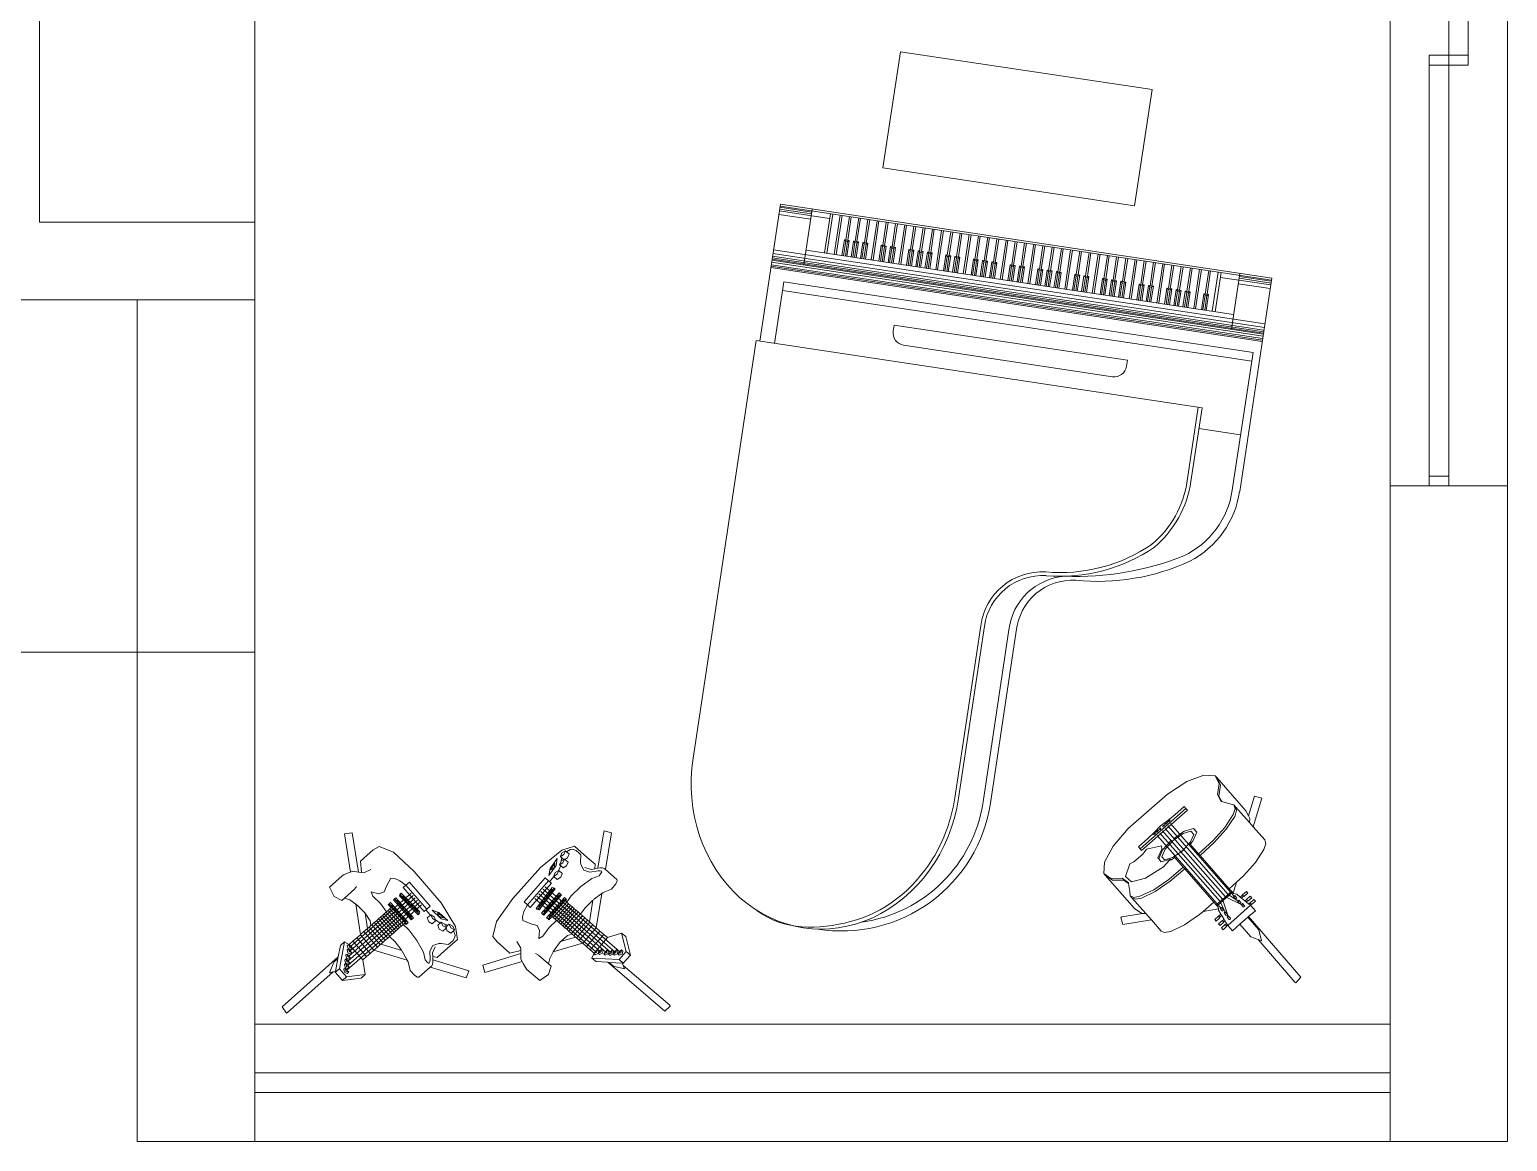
# Model space of a CAD drawing. Header units: millimetres. Extents: x 23333 to 28359, y 14545 to 18213.
# Drawn here: x 26326 to 26703.5, y 14545.3 to 14829.4 of the extents above; entities that cross this region are included whole.
import ezdxf

# ---------------------------------------------------------------- set-up
doc = ezdxf.new("R2010")
doc.units = ezdxf.units.MM
doc.layers.get('0').update_dxf_attribs({"lineweight": 18})
for name, color, linetype, lineweight in [('A-FURN', 9, 'Continuous', 13), ('PROIEZIONI_finissime_fine lines', 251, 'Continuous', 5), ('vetro', 140, 'Continuous', 15), ('Wall', 7, 'Continuous', 20)]:
    doc.layers.add(name, color=color, linetype=linetype, lineweight=lineweight)

# ---------------------------------------------------------------- blocks, each defined once
blk = doc.blocks.new('Guitar Stand Accoustic')
at = {"lineweight": 0}
for p, q in [((-0.36, 14.26), (-0.15, 22.09)), ((-0.15, 22.09), (0.58, 22.15)), ((0.61, 22.04), (0.46, 16.54)), ((0.58, 22.15), (0.61, 22.04)), ((-0.24, 15.89), (0.3, 16.87)), ((0.3, 16.87), (0.46, 16.54)), ((0.46, 16.54), (0.8, 15.87)), ((-0.27, 14.26), (-0.24, 15.89)), ((0.8, 15.87), (0.77, 14.24)), ((-1.87, 13.59), (-1.88, 13.36)), ((-1.88, 13.36), (-1.38, 13.35)), ((-1.38, 13.58), (-1.87, 13.59)), ((-1.83, 13.1), (-1.84, 12.88)), ((-1.33, 13.09), (-1.83, 13.1)), ((-1.38, 13.53), (-1.38, 13.58)), ((-1.38, 13.53), (-1.25, 13.52)), ((-1.38, 13.37), (-1.38, 13.53)), ((-1.38, 13.35), (-1.38, 13.37)), ((-1.38, 13.37), (-1.22, 13.37)), ((-1.34, 13.04), (-1.33, 13.09)), ((-1.34, 13.04), (-1.17, 13.03)), ((-1.34, 12.89), (-1.34, 13.04)), ((-1.26, 13.57), (-1.24, 14.28)), ((-1.25, 13.52), (-1.26, 13.57)), ((-1.26, 13.57), (1.73, 13.52)), ((-1.22, 13.37), (-1.25, 13.52)), ((-1.24, 14.28), (-0.36, 14.26)), ((-1.17, 13.03), (-1.22, 13.37)), ((-1.14, 12.88), (-1.17, 13.03)), ((-0.69, 13.27), (-0.77, 13.21)), ((-0.77, 12.9), (-0.77, 13.21)), ((-0.61, 13.21), (-0.69, 13.27)), ((-0.61, 12.9), (-0.61, 13.21)), ((-0.36, 14.26), (-0.27, 14.26)), ((-0.27, 14.26), (0.77, 14.24)), ((1.75, 14.22), (0.77, 14.24)), ((1.07, 13.18), (1.16, 13.24)), ((1.07, 12.87), (1.07, 13.18)), ((1.16, 13.24), (1.24, 13.18)), ((1.23, 12.87), (1.24, 13.18)), ((1.63, 12.99), (1.69, 13.32)), ((1.69, 13.32), (1.72, 13.47)), ((1.85, 13.32), (1.69, 13.32)), ((1.72, 13.47), (1.73, 13.52)), ((1.85, 13.47), (1.72, 13.47)), ((1.73, 13.52), (1.75, 14.22)), ((1.79, 12.98), (1.8, 13.04)), ((1.8, 13.04), (2.29, 13.03)), ((1.85, 13.53), (2.35, 13.52)), ((1.85, 13.47), (1.85, 13.53)), ((1.85, 13.32), (1.85, 13.47)), ((1.85, 13.29), (1.85, 13.32)), ((2.35, 13.29), (1.85, 13.29)), ((2.29, 13.03), (2.29, 12.81)), ((2.35, 13.52), (2.35, 13.29)), ((-1.84, 12.51), (-1.85, 12.3)), ((-1.85, 12.3), (-1.35, 12.29)), ((-1.84, 12.88), (-1.34, 12.87)), ((-1.34, 12.5), (-1.84, 12.51)), ((-1.35, 12.45), (-1.34, 12.5)), ((-1.35, 12.45), (-1.07, 12.45)), ((-1.35, 12.3), (-1.35, 12.45)), ((-1.35, 12.29), (-1.35, 12.3)), ((-1.35, 12.3), (-1.05, 12.3)), ((-1.34, 12.87), (-1.34, 12.89)), ((-1.34, 12.89), (-1.14, 12.88)), ((-1.07, 12.45), (-1.14, 12.88)), ((-1.05, 12.3), (-1.07, 12.45)), ((-0.97, 11.86), (-1.05, 12.3)), ((-0.79, 11.6), (-0.97, 11.86)), ((-0.79, 11.56), (-0.79, 11.6)), ((-0.69, 12.96), (-0.77, 12.9)), ((-0.77, 12.9), (-0.61, 12.9)), ((-0.66, 12.19), (-0.74, 12.14)), ((-0.74, 11.83), (-0.74, 12.14)), ((-0.66, 11.88), (-0.74, 11.83)), ((-0.74, 11.83), (-0.58, 11.83)), ((-0.65, 12.78), (-0.73, 12.73)), ((-0.73, 12.41), (-0.73, 12.73)), ((-0.65, 12.47), (-0.73, 12.41)), ((-0.73, 12.41), (-0.57, 12.41)), ((-0.61, 12.9), (-0.69, 12.96)), ((-0.67, 11.31), (-0.66, 11.83)), ((-0.58, 12.14), (-0.66, 12.19)), ((-0.58, 11.83), (-0.66, 11.88)), ((-0.57, 12.72), (-0.65, 12.78)), ((-0.57, 12.41), (-0.65, 12.47)), ((0.02, 11.3), (-0.62, 12.9)), ((-0.32, 11.31), (-0.61, 12.41)), ((-0.58, 11.83), (-0.58, 12.14)), ((-0.57, 12.41), (-0.57, 12.72)), ((0.37, 11.29), (1.08, 12.87)), ((0.72, 11.29), (1.04, 12.38)), ((1, 12.11), (1.09, 12.16)), ((1, 11.8), (1, 12.11)), ((1, 11.8), (1.08, 11.85)), ((1.16, 11.8), (1, 11.8)), ((1.01, 12.69), (1.1, 12.75)), ((1.01, 12.38), (1.01, 12.69)), ((1.01, 12.38), (1.09, 12.44)), ((1.17, 12.38), (1.01, 12.38)), ((1.07, 12.87), (1.15, 12.92)), ((1.23, 12.87), (1.07, 12.87)), ((1.07, 11.28), (1.08, 11.8)), ((1.08, 11.85), (1.16, 11.8)), ((1.09, 12.44), (1.17, 12.38)), ((1.09, 12.16), (1.17, 12.11)), ((1.1, 12.75), (1.18, 12.69)), ((1.15, 12.92), (1.23, 12.87)), ((1.16, 11.8), (1.17, 12.11)), ((1.17, 12.38), (1.18, 12.69)), ((1.2, 11.57), (1.32, 11.72)), ((1.32, 11.72), (1.39, 11.81)), ((1.32, 11.72), (2.59, 10.89)), ((1.39, 11.81), (1.48, 12.25)), ((1.48, 12.25), (1.51, 12.4)), ((1.78, 12.25), (1.48, 12.25)), ((1.51, 12.4), (1.6, 12.84)), ((1.78, 12.4), (1.51, 12.4)), ((1.6, 12.84), (1.63, 12.99)), ((1.79, 12.83), (1.6, 12.84)), ((1.79, 12.98), (1.63, 12.99)), ((1.78, 12.4), (1.79, 12.45)), ((1.78, 12.25), (1.78, 12.4)), ((1.78, 12.24), (1.78, 12.25)), ((2.28, 12.23), (1.78, 12.24)), ((1.79, 12.83), (1.79, 12.98)), ((1.79, 12.81), (1.79, 12.83)), ((2.29, 12.81), (1.79, 12.81)), ((1.79, 12.45), (2.28, 12.44)), ((2.28, 12.44), (2.28, 12.23)), ((-5.88, 10.41), (-6.41, 10.12)), ((-4.43, 10.79), (-5.88, 10.41)), ((-2.68, 10.98), (-4.43, 10.79)), ((-1.76, 10.98), (-2.68, 10.98)), ((-1.76, 10.98), (-0.79, 11.56)), ((-0.8, 10.97), (-1.76, 10.98)), ((-0.88, 6.63), (-0.8, 10.97)), ((-0.79, 11.43), (-0.8, 11.32)), ((-0.8, 10.97), (-0.8, 11.32)), ((-0.8, 11.32), (1.2, 11.28)), ((-0.67, 11.31), (-0.8, 11.32)), ((-0.79, 11.43), (-0.79, 11.56)), ((-0.79, 11.43), (1.2, 11.4)), ((-0.78, 5.06), (-0.67, 11.31)), ((-0.32, 11.31), (-0.67, 11.31)), ((-0.48, 2.37), (-0.32, 11.31)), ((0.02, 11.3), (-0.32, 11.31)), ((-0.13, 2.37), (0.02, 11.3)), ((0.2, 11.3), (0.02, 11.3)), ((0.2, 11.3), (0.37, 11.29)), ((0.26, 5.11), (0.37, 11.29)), ((0.37, 11.29), (0.72, 11.29)), ((0.61, 5.07), (0.72, 11.29)), ((0.72, 11.29), (1.07, 11.28)), ((0.96, 5.02), (1.07, 11.28)), ((1.07, 11.28), (1.2, 11.28)), ((1.11, 6.6), (1.19, 10.93)), ((1.19, 10.93), (1.2, 11.28)), ((1.19, 10.93), (2.59, 10.89)), ((1.2, 11.4), (1.2, 11.57)), ((1.2, 11.4), (1.2, 11.28)), ((2.59, 10.89), (3.06, 10.88)), ((3.06, 10.88), (4.81, 10.63)), ((4.81, 10.63), (6.25, 10.2)), ((6.25, 10.2), (6.77, 9.89)), ((-6.61, 8.06), (-6.58, 9.77)), ((-6.41, 10.12), (-6.58, 9.77)), ((6.77, 9.89), (6.92, 9.54)), ((6.89, 8.1), (6.92, 9.54)), ((-9.13, 6.55), (-6.61, 8.06)), ((-6.92, 7.24), (-7, 6.94)), ((-6.62, 7.49), (-6.92, 7.24)), ((-6.65, 5.44), (-6.62, 7.49)), ((-6.62, 7.49), (-6.61, 8.06)), ((6.84, 5.2), (6.88, 7.25)), ((6.88, 7.25), (6.89, 8.1)), ((6.88, 7.25), (7.09, 7.06)), ((6.89, 8.1), (9.26, 6.56)), ((-8.72, 5.91), (-9.13, 6.55)), ((-7, 6.94), (-8.72, 5.91)), ((-7.22, 2.08), (-7.14, 6.42)), ((-7, 6.94), (-7.14, 6.42)), ((-5.96, 6.08), (-6.49, 5.78)), ((-5.96, 5.84), (-6.49, 5.55)), ((-4.51, 6.45), (-5.96, 6.08)), ((-4.51, 6.22), (-5.96, 5.84)), ((-2.75, 6.64), (-4.51, 6.45)), ((-2.76, 6.41), (-4.51, 6.22)), ((-0.88, 6.4), (-2.76, 6.41)), ((-0.88, 6.63), (-2.75, 6.64)), ((-0.91, 5.16), (-0.88, 6.4)), ((-0.88, 6.4), (-0.88, 6.63)), ((1.09, 5.13), (1.11, 6.36)), ((1.11, 6.6), (2.98, 6.54)), ((1.11, 6.36), (1.11, 6.6)), ((1.11, 6.36), (2.98, 6.31)), ((2.98, 6.54), (4.73, 6.29)), ((2.98, 6.31), (4.73, 6.06)), ((4.73, 6.29), (6.17, 5.86)), ((4.73, 6.06), (6.17, 5.63)), ((6.17, 5.86), (6.69, 5.55)), ((8.83, 5.94), (7.09, 7.06)), ((7.09, 7.06), (7.17, 6.99)), ((7.17, 6.99), (7.37, 6.16)), ((7.29, 1.83), (7.37, 6.16)), ((8.93, 5.91), (8.83, 5.94)), ((9.26, 6.56), (8.93, 5.91)), ((-6.49, 5.55), (-6.66, 5.2)), ((-6.66, 5.2), (-6.65, 5.44)), ((-6.66, 5.2), (-6.43, 4.85)), ((-6.49, 5.78), (-6.65, 5.44)), ((-6.43, 4.85), (-6, 4.17)), ((-1.31, 5.12), (-2.19, 4.74)), ((-2.19, 4.74), (-2.19, 4.24)), ((-1.81, 4.69), (-1.82, 4.27)), ((-1.08, 5.01), (-1.81, 4.69)), ((-0.91, 5.16), (-1.31, 5.12)), ((0.09, 5.12), (-1.08, 5.01)), ((-0.91, 5.04), (-0.91, 5.16)), ((-0.03, 5.12), (-0.91, 5.04)), ((-0.83, 2.38), (-0.78, 5.06)), ((-0.03, 5.12), (0.21, 5.12)), ((0.09, 5.12), (1.26, 4.97)), ((0.21, 5.12), (1.08, 5.01)), ((0.22, 2.36), (0.26, 5.11)), ((0.56, 2.36), (0.61, 5.07)), ((0.91, 2.35), (0.96, 5.02)), ((1.08, 5.01), (1.09, 5.13)), ((1.09, 5.13), (1.49, 5.07)), ((1.26, 4.97), (1.98, 4.62)), ((1.49, 5.07), (1.69, 4.98)), ((1.49, 4.96), (1.69, 4.98)), ((1.49, 4.96), (2.35, 4.54)), ((1.69, 4.98), (2.5, 5.05)), ((1.98, 4.62), (1.97, 4.21)), ((2.35, 4.54), (2.34, 4.16)), ((2.5, 5.05), (4.57, 4.69)), ((4.57, 4.69), (5.83, 4.03)), ((6.6, 4.62), (6.15, 3.96)), ((6.17, 5.63), (6.69, 5.31)), ((6.84, 4.96), (6.6, 4.62)), ((6.69, 5.55), (6.84, 5.2)), ((6.69, 5.31), (6.84, 4.96)), ((6.84, 4.96), (6.84, 5.2)), ((-7, 2.9), (-7.22, 2.08)), ((-6.15, 3.59), (-7, 2.9)), ((-6.16, 3.36), (-7, 2.67)), ((-5.96, 4.11), (-6.16, 3.36)), ((-6, 4.17), (-6.15, 3.59)), ((-6, 4.17), (-5.96, 4.11)), ((-2.19, 4.24), (-1.33, 3.82)), ((-1.82, 4.27), (-1.1, 3.93)), ((-1.33, 3.82), (-0.05, 3.66)), ((-1.1, 3.93), (0.07, 3.78)), ((1.24, 3.88), (0.07, 3.78)), ((1.47, 3.77), (0.18, 3.66)), ((1.97, 4.21), (1.24, 3.88)), ((1.3, 3.4), (1.47, 3.66)), ((2.58, 2.66), (1.3, 3.4)), ((2.34, 4.16), (1.47, 3.77)), ((2.34, 4.04), (1.47, 3.66)), ((2.34, 4.16), (2.34, 4.04)), ((5.9, 3.26), (4.77, 2.61)), ((5.83, 4.03), (5.9, 3.26)), ((6.15, 3.96), (6.1, 3.89)), ((6.1, 3.89), (6.27, 3.14)), ((6.15, 3.96), (6.28, 3.37)), ((6.27, 3.14), (7.09, 2.42)), ((6.28, 3.37), (7.1, 2.65)), ((-7, 2.67), (-7.22, 1.85)), ((-7.22, 1.85), (-7.22, 2.08)), ((-7.22, 1.85), (-6.44, 1.05)), ((-2.94, 2.53), (-2.95, 2.3)), ((-2.95, 2.3), (-2.95, 2.05)), ((-2.95, 2.3), (3.03, 2.2)), ((-2.95, 2.05), (-1.71, 2.03)), ((-2.94, 2.53), (3.03, 2.43)), ((-0.84, 1.97), (-1.71, 2.03)), ((-0.91, 2.17), (-1.06, 2.08)), ((-1.06, 2.08), (-0.76, 2.08)), ((-0.76, 2.08), (-0.91, 2.17)), ((-0.84, 1.97), (0.03, 1.89)), ((-0.56, 2.17), (-0.71, 2.08)), ((-0.71, 2.08), (-0.41, 2.07)), ((-0.41, 2.07), (-0.56, 2.17)), ((-0.21, 2.16), (-0.36, 2.07)), ((-0.36, 2.07), (-0.06, 2.06)), ((-0.06, 2.06), (-0.21, 2.16)), ((0.9, 1.94), (0.03, 1.89)), ((0.14, 2.06), (0.29, 2.15)), ((0.43, 2.06), (0.14, 2.06)), ((0.29, 2.15), (0.43, 2.06)), ((0.49, 2.05), (0.64, 2.14)), ((0.78, 2.05), (0.49, 2.05)), ((0.64, 2.14), (0.78, 2.05)), ((0.83, 2.05), (0.98, 2.13)), ((1.13, 2.04), (0.83, 2.05)), ((0.9, 1.94), (1.78, 1.97)), ((0.98, 2.13), (1.13, 2.04)), ((3.02, 1.94), (1.78, 1.97)), ((3.16, 2.77), (2.58, 2.66)), ((3.03, 2.2), (3.02, 1.94)), ((3.03, 2.43), (3.03, 2.2)), ((4.35, 2.74), (3.16, 2.77)), ((4.77, 2.61), (4.35, 2.74)), ((7.29, 1.59), (6.48, 0.82)), ((7.09, 2.42), (7.29, 1.59)), ((7.1, 2.65), (7.29, 1.83)), ((7.29, 1.59), (7.29, 1.83)), ((-6.44, 1.05), (-4.79, 0.42)), ((-4.79, 0.42), (-2.55, 0.05)), ((-2.55, 0.05), (2.55, -0.05)), ((4.8, 0.25), (2.55, -0.05)), ((6.48, 0.82), (4.8, 0.25))]:
    blk.add_line(p, q, dxfattribs=at)
blk = doc.blocks.new('Guitar Stand Electric')
for p, q in [((-0.43, 11.09), (-0.24, 18.46)), ((-0.24, 18.46), (0.49, 18.52)), ((0.52, 18.42), (0.36, 12.43)), ((0.49, 18.52), (0.52, 18.42)), ((-1.16, 9.67), (0.52, 11.76)), ((-0.34, 11.21), (0.47, 12.22)), ((-0.34, 11.21), (-0.33, 11.76)), ((-0.33, 11.76), (0.21, 12.75)), ((0.21, 12.75), (0.36, 12.43)), ((0.36, 12.43), (0.47, 12.22)), ((0.47, 12.22), (0.52, 12.29)), ((1.58, 12.27), (0.52, 12.29)), ((0.52, 11.76), (0.52, 12.29)), ((0.52, 11.76), (1.57, 11.74)), ((1.11, 11.61), (0.85, 11.46)), ((1.37, 11.46), (1.11, 11.61)), ((1.57, 11.74), (1.58, 12.27)), ((2.6, 10.19), (1.57, 11.74)), ((2.61, 10.72), (1.58, 12.27)), ((-1.16, 9.67), (-1.15, 10.2)), ((-1.15, 10.2), (-0.43, 11.09)), ((-0.43, 11.09), (-0.34, 11.21)), ((0.18, 10.56), (-0.09, 10.43)), ((-0.09, 10.43), (-0.09, 10.26)), ((0.18, 10.38), (-0.09, 10.26)), ((-0.09, 10.26), (0.44, 10.25)), ((0.06, 3.97), (0.17, 10.25)), ((0.44, 10.42), (0.18, 10.56)), ((0.44, 10.25), (0.18, 10.38)), ((0.49, 10.94), (0.22, 10.81)), ((0.22, 10.81), (0.22, 10.63)), ((0.49, 10.77), (0.22, 10.63)), ((0.22, 10.63), (0.75, 10.62)), ((0.37, 3.97), (0.49, 10.63)), ((0.44, 10.42), (0.44, 10.25)), ((0.75, 10.8), (0.49, 10.94)), ((0.75, 10.62), (0.49, 10.77)), ((0.8, 11.25), (0.53, 11.11)), ((0.53, 11.11), (0.53, 10.93)), ((0.8, 11.07), (0.53, 10.93)), ((0.53, 10.93), (1.06, 10.92)), ((0.67, 3.96), (0.8, 10.92)), ((0.75, 10.8), (0.75, 10.62)), ((1.06, 11.1), (0.8, 11.25)), ((1.06, 10.92), (0.8, 11.07)), ((0.85, 11.46), (0.84, 11.29)), ((1.11, 11.43), (0.84, 11.29)), ((0.84, 11.29), (1.37, 11.28)), ((0.98, 3.95), (1.11, 11.28)), ((1.06, 11.1), (1.06, 10.92)), ((1.37, 11.28), (1.11, 11.43)), ((1.34, 9.46), (2.6, 10.19)), ((1.37, 11.46), (1.37, 11.28)), ((2.6, 10.19), (2.61, 10.72)), ((-0.66, 9.5), (-1.16, 9.67)), ((-0.44, 9.82), (-0.71, 9.7)), ((-0.71, 9.7), (-0.71, 9.52)), ((-0.45, 9.64), (-0.71, 9.52)), ((-0.71, 9.52), (-0.18, 9.51)), ((-0.68, 8.52), (-0.67, 9.01)), ((-0.67, 9.01), (-0.66, 9.5)), ((-0.67, 9.01), (1.33, 8.97)), ((-0.66, 9.5), (1.34, 9.46)), ((-0.59, 1.62), (-0.45, 9.52)), ((-0.18, 9.51), (-0.45, 9.64)), ((-0.18, 9.69), (-0.44, 9.82)), ((-0.13, 10.12), (-0.4, 10)), ((-0.4, 10), (-0.4, 9.82)), ((-0.14, 9.94), (-0.4, 9.82)), ((-0.4, 9.82), (0.13, 9.81)), ((-0.24, 3.98), (-0.14, 9.81)), ((-0.18, 9.69), (-0.18, 9.51)), ((0.13, 9.81), (-0.14, 9.94)), ((0.13, 9.99), (-0.13, 10.12)), ((0.13, 9.99), (0.13, 9.81)), ((1.33, 8.97), (1.32, 8.49)), ((1.34, 9.46), (1.33, 8.97)), ((-6.25, 5.7), (-6.22, 7.35)), ((-6.22, 7.35), (-5.21, 7.59)), ((-5.21, 7.59), (-4.43, 7.25)), ((-4.43, 6.91), (-4.43, 7.25)), ((-3.27, 6.45), (-0.69, 8.01)), ((-0.7, 7.58), (-0.69, 8.01)), ((-0.7, 7.58), (1.31, 7.55)), ((-0.7, 7.22), (-0.7, 7.58)), ((-0.69, 8.03), (-0.68, 8.52)), ((-0.69, 8.03), (1.31, 8)), ((-0.69, 8.01), (-0.69, 8.03)), ((-0.68, 8.52), (1.32, 8.49)), ((1.31, 7.55), (1.3, 7.18)), ((1.32, 8.49), (1.31, 8.01)), ((1.31, 8.01), (4.17, 6.15)), ((1.31, 8.01), (1.31, 8)), ((1.31, 8), (1.31, 7.55)), ((-4.46, 5.6), (-4.43, 6.91)), ((-4.43, 6.91), (-3.96, 6.63)), ((-3.96, 6.63), (-3.27, 6.45)), ((-3.27, 6.45), (-3.07, 6.4)), ((-3.07, 6.4), (-2.02, 6.32)), ((-0.71, 7.11), (-2.02, 6.32)), ((-2.02, 6.32), (-1.99, 6.32)), ((-1.99, 6.32), (-1.12, 6.42)), ((-1.12, 6.42), (-0.71, 6.67)), ((-0.73, 5.96), (-0.72, 6.24)), ((-0.73, 5.67), (-0.73, 5.96)), ((-0.73, 5.96), (1.28, 5.92)), ((-0.72, 6.57), (-0.71, 6.67)), ((-0.72, 6.57), (1.29, 6.53)), ((-0.72, 6.24), (-0.72, 6.57)), ((-0.72, 6.24), (1.28, 6.21)), ((-0.71, 7.11), (-0.7, 7.22)), ((-0.71, 6.89), (-0.71, 7.11)), ((-0.71, 6.89), (1.29, 6.86)), ((-0.71, 6.67), (-0.71, 6.89)), ((-0.7, 7.22), (1.3, 7.18)), ((1.28, 5.92), (1.27, 5.64)), ((1.29, 6.53), (1.28, 6.21)), ((1.28, 6.21), (1.28, 5.96)), ((2.03, 5.88), (1.28, 5.96)), ((1.28, 5.96), (1.28, 5.92)), ((1.3, 7.11), (1.29, 6.86)), ((1.29, 6.86), (1.29, 6.53)), ((1.3, 7.18), (1.3, 7.11)), ((3.1, 5.94), (1.3, 7.11)), ((3.1, 5.94), (2.03, 5.88)), ((4.17, 6.15), (3.17, 5.94)), ((4.35, 6.19), (4.17, 6.15)), ((5.12, 6.57), (4.35, 6.19)), ((5.12, 6.57), (5.79, 6.53)), ((5.79, 6.53), (6.1, 6.45)), ((6.1, 6.45), (6.17, 6.33)), ((6.15, 4.86), (6.17, 6.33)), ((-9.25, 2.86), (-5.99, 4.82)), ((-6.25, 5.7), (-6.22, 5.47)), ((-6.07, 5.04), (-6.22, 5.47)), ((-6.07, 5.04), (-5.99, 4.82)), ((-5.99, 4.82), (-5.92, 4.6)), ((-5.92, 4.6), (-5.5, 4.23)), ((-4.46, 5.6), (-4.53, 5.29)), ((-3.22, 4.53), (-2.78, 4.67)), ((-3.22, 4.53), (-2.59, 4.06)), ((-2.78, 4.67), (-1.75, 4.57)), ((-1.75, 4.57), (-0.75, 4.63)), ((-0.76, 4.21), (-0.75, 4.45)), ((-0.75, 4.7), (-0.74, 4.94)), ((-0.75, 4.7), (1.25, 4.66)), ((-0.75, 4.63), (-0.75, 4.7)), ((-0.75, 4.45), (-0.75, 4.63)), ((-0.75, 4.45), (1.25, 4.42)), ((-0.74, 5.43), (-0.73, 5.67)), ((-0.74, 5.18), (-0.74, 5.43)), ((-0.74, 5.43), (1.27, 5.39)), ((-0.74, 5.18), (1.26, 5.15)), ((-0.74, 4.94), (-0.74, 5.18)), ((-0.74, 4.94), (1.26, 4.9)), ((-0.73, 5.67), (1.27, 5.64)), ((1.26, 4.9), (1.25, 4.66)), ((1.25, 4.66), (1.25, 4.42)), ((1.25, 4.42), (1.25, 4.19)), ((1.27, 5.39), (1.26, 5.15)), ((1.26, 5.15), (1.26, 4.9)), ((1.27, 5.64), (1.27, 5.39)), ((4.6, 4.44), (3.3, 4.17)), ((5.28, 4.78), (4.6, 4.44)), ((4.92, 3.88), (5.58, 4.38)), ((5.62, 4.76), (5.28, 4.78)), ((5.58, 4.38), (5.71, 4.55)), ((5.73, 4.73), (5.62, 4.76)), ((5.71, 4.55), (5.77, 4.68)), ((5.77, 4.68), (5.73, 4.73)), ((6.08, 4.52), (5.94, 4.34)), ((6.15, 4.67), (6.08, 4.52)), ((6.15, 4.86), (9.21, 2.87)), ((6.15, 4.67), (6.15, 4.86)), ((-5.5, 4.23), (-8.84, 2.22)), ((-6.22, 1.72), (-6.2, 3.38)), ((-5.27, 4.02), (-6.2, 3.38)), ((-5.5, 4.23), (-5.27, 4.02)), ((-5.27, 4.02), (-5.11, 3.88)), ((-5.11, 3.88), (-4.9, 3.13)), ((-2.65, 3.07), (-2.99, 2.19)), ((-2.4, 3.56), (-2.65, 3.07)), ((-2.59, 4.06), (-2.4, 3.56)), ((-1.21, 3.35), (-1.22, 3.23)), ((-1.22, 3.23), (1.41, 3.19)), ((-1.22, 3.05), (-1.22, 3.23)), ((1.41, 3), (-1.22, 3.05)), ((-1.21, 3.74), (-1.2, 3.93)), ((1.42, 3.7), (-1.21, 3.74)), ((-1.21, 3.35), (1.41, 3.31)), ((-1.2, 4.04), (-0.76, 4.04)), ((-1.2, 4.04), (-1.2, 3.93)), ((-1.2, 3.93), (1.42, 3.88)), ((-0.91, 3.17), (-0.96, 3.12)), ((-0.96, 3.12), (-0.84, 3.09)), ((-0.9, 3.86), (-0.95, 3.81)), ((-0.95, 3.81), (-0.83, 3.78)), ((-0.76, 3.17), (-0.91, 3.17)), ((-0.75, 3.86), (-0.9, 3.86)), ((-0.84, 3.09), (-0.72, 3.12)), ((-0.83, 3.78), (-0.71, 3.81)), ((-0.76, 4.21), (1.25, 4.17)), ((-0.76, 4.04), (-0.76, 4.21)), ((-0.76, 3.99), (-0.76, 4.04)), ((1.24, 3.95), (-0.76, 3.99)), ((-0.72, 3.12), (-0.76, 3.17)), ((-0.71, 3.81), (-0.75, 3.86)), ((-0.54, 3.16), (-0.58, 3.12)), ((-0.58, 3.12), (-0.46, 3.09)), ((-0.52, 3.85), (-0.57, 3.81)), ((-0.57, 3.81), (-0.45, 3.78)), ((-0.39, 3.16), (-0.54, 3.16)), ((-0.38, 3.85), (-0.52, 3.85)), ((-0.46, 3.09), (-0.35, 3.11)), ((-0.45, 3.78), (-0.33, 3.8)), ((-0.35, 3.11), (-0.39, 3.16)), ((-0.33, 3.8), (-0.38, 3.85)), ((-0.28, 1.61), (-0.24, 3.98)), ((-0.1, 3.15), (-0.15, 3.11)), ((-0.15, 3.11), (-0.03, 3.08)), ((-0.09, 3.85), (-0.13, 3.8)), ((-0.13, 3.8), (-0.02, 3.77)), ((0.05, 3.15), (-0.1, 3.15)), ((0.06, 3.84), (-0.09, 3.85)), ((-0.03, 3.08), (0.09, 3.1)), ((-0.02, 3.77), (0.1, 3.8)), ((0.02, 1.61), (0.06, 3.97)), ((0.09, 3.1), (0.05, 3.15)), ((0.1, 3.8), (0.06, 3.84)), ((0.28, 3.15), (0.23, 3.1)), ((0.23, 3.1), (0.35, 3.07)), ((0.29, 3.84), (0.24, 3.79)), ((0.24, 3.79), (0.36, 3.76)), ((0.42, 3.14), (0.28, 3.15)), ((0.43, 3.84), (0.29, 3.84)), ((0.33, 1.6), (0.37, 3.97)), ((0.35, 3.07), (0.47, 3.1)), ((0.36, 3.76), (0.48, 3.79)), ((0.47, 3.1), (0.42, 3.14)), ((0.48, 3.79), (0.43, 3.84)), ((0.65, 3.14), (0.6, 3.1)), ((0.6, 3.1), (0.72, 3.07)), ((0.66, 3.83), (0.62, 3.79)), ((0.62, 3.79), (0.73, 3.76)), ((0.63, 1.6), (0.67, 3.96)), ((0.8, 3.14), (0.65, 3.14)), ((0.81, 3.83), (0.66, 3.83)), ((0.72, 3.07), (0.84, 3.09)), ((0.73, 3.76), (0.85, 3.78)), ((0.84, 3.09), (0.8, 3.14)), ((0.85, 3.78), (0.81, 3.83)), ((0.94, 1.59), (0.98, 3.95)), ((1.03, 3.13), (0.98, 3.09)), ((0.98, 3.09), (1.1, 3.06)), ((1.04, 3.83), (0.99, 3.78)), ((0.99, 3.78), (1.11, 3.75)), ((1.17, 3.13), (1.03, 3.13)), ((1.18, 3.82), (1.04, 3.83)), ((1.1, 3.06), (1.22, 3.08)), ((1.11, 3.75), (1.23, 3.78)), ((1.22, 3.08), (1.17, 3.13)), ((1.23, 3.78), (1.18, 3.82)), ((1.25, 4.17), (1.24, 4)), ((1.24, 4), (1.42, 4)), ((1.24, 4), (1.24, 3.95)), ((1.25, 4.19), (1.99, 4.1)), ((1.25, 4.19), (1.25, 4.17)), ((1.41, 3.31), (1.41, 3.19)), ((1.41, 3.19), (1.41, 3)), ((1.42, 4), (1.42, 3.88)), ((1.42, 3.88), (1.42, 3.7)), ((3.3, 4.17), (1.99, 4.1)), ((4.68, 3.3), (4.92, 3.88)), ((4.91, 2.72), (4.68, 3.3)), ((5.21, 3.79), (4.94, 3.2)), ((5.51, 4.01), (5.21, 3.79)), ((5.76, 4.2), (5.51, 4.01)), ((5.51, 4.01), (5.85, 3.74)), ((5.94, 4.34), (5.76, 4.2)), ((8.77, 2.25), (5.76, 4.2)), ((5.84, 2.72), (5.85, 3.74)), ((-8.84, 2.22), (-9.25, 2.86)), ((-6.11, 1.06), (-6.22, 1.72)), ((-2.99, 2.19), (-2.74, 1.92)), ((-2.74, 1.92), (-2.24, 1.68)), ((-2.24, 1.68), (-1.53, 1.51)), ((-1.54, 1.05), (-1.53, 1.51)), ((-1.53, 1.87), (-1.53, 1.52)), ((-1.53, 1.87), (1.6, 1.82)), ((-1.53, 1.52), (1.59, 1.46)), ((-1.53, 1.51), (-1.53, 1.52)), ((-1.23, 2.48), (-1.12, 2.66)), ((-1.23, 2.36), (-1.12, 2.54)), ((-1.23, 2.48), (-1.23, 2.36)), ((1.35, 2.16), (-1.23, 2.36)), ((-1.12, 2.66), (1.46, 2.45)), ((-1.12, 2.66), (-1.12, 2.54)), ((-1.12, 2.54), (1.45, 2.34)), ((-0.86, 2.45), (-0.93, 2.41)), ((-0.93, 2.41), (-0.83, 2.38)), ((-0.72, 2.44), (-0.86, 2.45)), ((-0.83, 2.38), (-0.7, 2.4)), ((-0.7, 2.4), (-0.72, 2.44)), ((-0.49, 2.43), (-0.56, 2.39)), ((-0.56, 2.39), (-0.46, 2.35)), ((-0.35, 2.41), (-0.49, 2.43)), ((-0.46, 2.35), (-0.33, 2.37)), ((-0.33, 2.37), (-0.35, 2.41)), ((-0.06, 2.39), (-0.13, 2.35)), ((-0.13, 2.35), (-0.03, 2.32)), ((0.08, 2.38), (-0.06, 2.39)), ((-0.03, 2.32), (0.1, 2.33)), ((0.1, 2.33), (0.08, 2.38)), ((0.3, 2.36), (0.23, 2.32)), ((0.23, 2.32), (0.33, 2.29)), ((0.45, 2.35), (0.3, 2.36)), ((0.33, 2.29), (0.47, 2.3)), ((0.47, 2.3), (0.45, 2.35)), ((0.67, 2.33), (0.6, 2.29)), ((0.6, 2.29), (0.7, 2.26)), ((0.82, 2.32), (0.67, 2.33)), ((0.7, 2.26), (0.84, 2.28)), ((0.84, 2.28), (0.82, 2.32)), ((1.04, 2.31), (0.97, 2.27)), ((0.97, 2.27), (1.07, 2.23)), ((1.19, 2.29), (1.04, 2.31)), ((1.07, 2.23), (1.2, 2.25)), ((1.2, 2.25), (1.19, 2.29)), ((1.45, 2.34), (1.35, 2.16)), ((1.46, 2.45), (1.45, 2.34)), ((1.59, 1.46), (1.58, 1)), ((1.6, 1.82), (1.59, 1.58)), ((1.59, 1.58), (2.27, 1.56)), ((1.59, 1.58), (1.59, 1.46)), ((2.65, 2.1), (2.27, 1.99)), ((2.27, 1.99), (2.27, 1.56)), ((2.64, 1.63), (2.27, 1.52)), ((2.27, 1.56), (2.27, 1.52)), ((2.27, 1.52), (2.64, 1.39)), ((3.02, 1.5), (2.64, 1.63)), ((2.64, 1.39), (2.95, 1.48)), ((3.02, 1.97), (2.65, 2.1)), ((2.95, 1.48), (3.02, 1.5)), ((2.95, 1.48), (3.48, 1.35)), ((3.02, 1.97), (3.02, 1.5)), ((3.86, 1.78), (3.48, 1.66)), ((3.48, 1.66), (3.48, 1.35)), ((4.23, 1.65), (3.86, 1.78)), ((4.23, 1.65), (4.22, 1.22)), ((4.91, 2.72), (5.05, 2.55)), ((5.05, 2.55), (5.6, 2.09)), ((5.44, 1.1), (5.6, 1.47)), ((5.6, 2.09), (5.62, 1.85)), ((5.6, 1.47), (5.62, 1.85)), ((5.81, 1.07), (5.84, 2.72)), ((8.88, 2.22), (8.77, 2.25)), ((9.21, 2.87), (8.88, 2.22)), ((-4.77, 0.34), (-6.11, 1.06)), ((-2.02, 0.01), (-4.77, 0.34)), ((2.02, -0.01), (-2.02, 0.01)), ((1.58, 1), (-1.54, 1.05)), ((3.21, 0.99), (2.01, 1.13)), ((2.01, 1.13), (2.61, 0.77)), ((4.7, 0.39), (2.02, -0.01)), ((2.53, 0.9), (2.77, 0.98)), ((2.77, 0.83), (2.53, 0.9)), ((2.61, 0.77), (3.77, 0.61)), ((2.77, 0.98), (2.81, 1)), ((2.77, 0.83), (2.77, 0.98)), ((2.77, 0.83), (3.31, 0.75)), ((3.05, 0.93), (2.81, 1)), ((3.31, 0.75), (3.05, 0.93)), ((3.77, 0.61), (3.21, 0.99)), ((3.48, 1.35), (3.47, 1.19)), ((3.85, 1.3), (3.47, 1.19)), ((3.47, 1.19), (3.85, 1.06)), ((4.22, 1.17), (3.85, 1.3)), ((3.85, 1.06), (3.88, 1.07)), ((3.88, 1.07), (4.14, 1.15)), ((3.88, 1.07), (4.01, 0.96)), ((4.01, 0.96), (4.13, 0.94)), ((4.14, 1.15), (4.13, 0.94)), ((4.13, 0.94), (4.13, 0.72)), ((4.51, 0.83), (4.13, 0.72)), ((4.13, 0.72), (4.5, 0.59)), ((4.14, 1.15), (4.22, 1.17)), ((4.51, 1.31), (4.22, 1.22)), ((4.22, 1.22), (4.22, 1.17)), ((4.5, 0.59), (4.88, 0.7)), ((4.89, 1.18), (4.51, 1.31)), ((4.88, 0.7), (4.51, 0.83)), ((4.7, 0.39), (5.81, 1.07)), ((4.89, 1.18), (4.88, 0.83)), ((4.88, 0.83), (5.31, 0.98)), ((4.88, 0.83), (4.88, 0.7)), ((5.31, 0.98), (5.44, 1.1))]:
    blk.add_line(p, q)

msp = doc.modelspace()

# ---------------------------------------------------------------- linework, layer by layer
at = {"layer": 'A-FURN'}
for p, q in [((26328.49, 15050.33), (26328.49, 14780.17)), ((26543.95, 14794.06), (26548.42, 14823.73)), ((26548.42, 14823.73), (26612.7, 14814.05)), ((26608.23, 14784.39), (26612.7, 14814.05)), ((26543.95, 14794.06), (26608.23, 14784.39)), ((26517.76, 14784.76), (26512.49, 14749.78)), ((26530.36, 14781.11), (26517.5, 14783.05)), ((26525.73, 14782.31), (26517.57, 14783.54)), ((26525.8, 14782.76), (26517.64, 14783.99)), ((26517.69, 14784.3), (26643.21, 14765.4)), ((26517.76, 14784.76), (26643.28, 14765.86)), ((26523.77, 14769.27), (26525.92, 14783.53)), ((26383.49, 14780.17), (26328.49, 14780.17)), ((26525.52, 14780.92), (26517.36, 14782.15)), ((26529.04, 14772.32), (26530.55, 14782.36)), ((26529.67, 14772.23), (26531.18, 14782.27)), ((26531.55, 14771.94), (26533.06, 14781.99)), ((26532.02, 14771.87), (26533.54, 14781.92)), ((26534.52, 14775.65), (26535.42, 14781.63)), ((26534.99, 14775.58), (26535.89, 14781.56)), ((26536.87, 14775.29), (26537.77, 14781.28)), ((26537.34, 14775.22), (26538.24, 14781.21)), ((26539.22, 14774.94), (26540.13, 14780.92)), ((26539.7, 14774.87), (26540.6, 14780.85)), ((26540.97, 14770.53), (26542.48, 14780.57)), ((26541.44, 14770.46), (26542.95, 14780.5)), ((26543.93, 14774.23), (26544.83, 14780.21)), ((26544.4, 14774.16), (26545.3, 14780.14)), ((26546.29, 14773.88), (26547.19, 14779.86)), ((26546.76, 14773.81), (26547.66, 14779.79)), ((26548.03, 14769.46), (26549.54, 14779.51)), ((26548.5, 14769.39), (26550.01, 14779.44)), ((26550.99, 14773.17), (26551.89, 14779.15)), ((26533.51, 14771.65), (26534.12, 14775.71)), ((26534.47, 14775.36), (26533.91, 14771.59)), ((26534.12, 14775.71), (26534.47, 14775.36)), ((26534.12, 14775.71), (26535.38, 14775.52)), ((26534.47, 14775.36), (26534.94, 14775.28)), ((26534.77, 14771.46), (26535.38, 14775.52)), ((26534.94, 14775.28), (26535.38, 14775.52)), ((26535.87, 14771.29), (26536.48, 14775.35)), ((26536.48, 14775.35), (26537.73, 14775.16)), ((26536.48, 14775.35), (26536.83, 14775)), ((26551.46, 14773.1), (26552.36, 14779.08)), ((26553.35, 14772.81), (26554.25, 14778.8)), ((26553.82, 14772.74), (26554.72, 14778.73)), ((26555.7, 14772.46), (26556.6, 14778.44)), ((26556.17, 14772.39), (26557.07, 14778.37)), ((26557.44, 14768.05), (26558.95, 14778.09)), ((26557.91, 14767.98), (26559.43, 14778.02)), ((26560.41, 14771.75), (26561.31, 14777.73)), ((26560.88, 14771.68), (26561.78, 14777.66)), ((26562.76, 14771.4), (26563.66, 14777.38)), ((26563.23, 14771.32), (26564.13, 14777.31)), ((26564.5, 14766.98), (26566.02, 14777.03)), ((26564.97, 14766.91), (26566.49, 14776.95)), ((26567.47, 14770.69), (26568.37, 14776.67)), ((26567.94, 14770.62), (26568.84, 14776.6)), ((26569.82, 14770.33), (26570.72, 14776.32)), ((26570.29, 14770.26), (26571.19, 14776.25)), ((26572.18, 14769.98), (26573.08, 14775.96)), ((26572.65, 14769.91), (26573.55, 14775.89)), ((26573.92, 14765.57), (26575.43, 14775.61)), ((26574.39, 14765.5), (26575.9, 14775.54)), ((26641.39, 14753.31), (26515.87, 14772.21)), ((26641.53, 14754.21), (26516, 14773.11)), ((26524.33, 14773.03), (26633.54, 14756.59)), ((26534.94, 14775.28), (26534.38, 14771.52)), ((26536.83, 14775), (26536.26, 14771.24)), ((26537.3, 14774.93), (26536.73, 14771.16)), ((26536.83, 14775), (26537.3, 14774.93)), ((26537.12, 14771.11), (26537.73, 14775.16)), ((26537.3, 14774.93), (26537.73, 14775.16)), ((26538.22, 14770.94), (26538.83, 14775)), ((26539.18, 14774.65), (26538.61, 14770.88)), ((26540.09, 14774.81), (26538.83, 14775)), ((26539.18, 14774.65), (26538.83, 14775)), ((26539.65, 14774.58), (26539.08, 14770.81)), ((26539.65, 14774.58), (26539.18, 14774.65)), ((26539.48, 14770.75), (26540.09, 14774.81)), ((26540.09, 14774.81), (26539.65, 14774.58)), ((26542.93, 14770.23), (26543.54, 14774.29)), ((26543.89, 14773.94), (26543.32, 14770.17)), ((26543.54, 14774.29), (26544.79, 14774.1)), ((26543.54, 14774.29), (26543.89, 14773.94)), ((26544.36, 14773.87), (26543.79, 14770.1)), ((26543.89, 14773.94), (26544.36, 14773.87)), ((26544.18, 14770.04), (26544.79, 14774.1)), ((26544.36, 14773.87), (26544.79, 14774.1)), ((26545.28, 14769.88), (26545.89, 14773.94)), ((26546.24, 14773.58), (26545.67, 14769.82)), ((26547.15, 14773.75), (26545.89, 14773.94)), ((26546.24, 14773.58), (26545.89, 14773.94)), ((26546.71, 14773.51), (26546.15, 14769.75)), ((26546.71, 14773.51), (26546.24, 14773.58)), ((26546.54, 14769.69), (26547.15, 14773.75)), ((26547.15, 14773.75), (26546.71, 14773.51)), ((26549.99, 14769.17), (26550.6, 14773.23)), ((26550.95, 14772.88), (26550.38, 14769.11)), ((26550.6, 14773.23), (26551.86, 14773.04)), ((26550.6, 14773.23), (26550.95, 14772.88)), ((26551.42, 14772.8), (26550.85, 14769.04)), ((26550.95, 14772.88), (26551.42, 14772.8)), ((26551.24, 14768.98), (26551.86, 14773.04)), ((26551.42, 14772.8), (26551.86, 14773.04)), ((26552.34, 14768.81), (26552.95, 14772.87)), ((26553.3, 14772.52), (26552.74, 14768.76)), ((26552.95, 14772.87), (26553.3, 14772.52)), ((26552.95, 14772.87), (26554.21, 14772.68)), ((26553.77, 14772.45), (26553.21, 14768.68)), ((26553.3, 14772.52), (26553.77, 14772.45)), ((26553.6, 14768.63), (26554.21, 14772.68)), ((26553.77, 14772.45), (26554.21, 14772.68)), ((26554.7, 14768.46), (26555.31, 14772.52)), ((26555.66, 14772.17), (26555.09, 14768.4)), ((26555.66, 14772.17), (26555.31, 14772.52)), ((26556.56, 14772.33), (26555.31, 14772.52)), ((26556.13, 14772.1), (26555.56, 14768.33)), ((26556.13, 14772.1), (26555.66, 14772.17)), ((26555.95, 14768.27), (26556.56, 14772.33)), ((26556.56, 14772.33), (26556.13, 14772.1)), ((26559.4, 14767.75), (26560.02, 14771.81)), ((26560.02, 14771.81), (26560.36, 14771.46)), ((26560.02, 14771.81), (26561.27, 14771.62)), ((26560.66, 14767.56), (26561.27, 14771.62)), ((26560.83, 14771.39), (26561.27, 14771.62)), ((26576.88, 14769.27), (26577.78, 14775.25)), ((26577.35, 14769.2), (26578.25, 14775.18)), ((26579.24, 14768.92), (26580.14, 14774.9)), ((26579.71, 14768.84), (26580.61, 14774.83)), ((26580.98, 14764.5), (26582.49, 14774.55)), ((26581.45, 14764.43), (26582.96, 14774.47)), ((26583.94, 14768.21), (26584.84, 14774.19)), ((26584.41, 14768.14), (26585.32, 14774.12)), ((26586.3, 14767.85), (26587.2, 14773.84)), ((26586.77, 14767.78), (26587.67, 14773.77)), ((26588.65, 14767.5), (26589.55, 14773.48)), ((26589.12, 14767.43), (26590.02, 14773.41)), ((26590.39, 14763.09), (26591.91, 14773.13)), ((26590.86, 14763.02), (26592.38, 14773.06)), ((26593.36, 14766.79), (26594.26, 14772.77)), ((26593.83, 14766.72), (26594.73, 14772.7)), ((26595.71, 14766.44), (26596.61, 14772.42)), ((26596.18, 14766.36), (26597.08, 14772.35)), ((26597.45, 14762.02), (26598.97, 14772.07)), ((26597.93, 14761.95), (26599.44, 14771.99)), ((26600.42, 14765.73), (26601.32, 14771.71)), ((26600.89, 14765.66), (26601.79, 14771.64)), ((26640.85, 14749.71), (26515.33, 14768.61)), ((26640.9, 14750.03), (26515.37, 14768.93)), ((26640.96, 14750.43), (26515.43, 14769.33)), ((26641.06, 14751.11), (26515.53, 14770)), ((26515.61, 14770.49), (26641.14, 14751.6)), ((26641.18, 14751.87), (26515.65, 14770.77)), ((26641.22, 14752.14), (26515.69, 14771.04)), ((26641.29, 14752.63), (26515.77, 14771.53)), ((26560.36, 14771.46), (26559.8, 14767.69)), ((26560.83, 14771.39), (26560.27, 14767.62)), ((26560.36, 14771.46), (26560.83, 14771.39)), ((26561.76, 14767.4), (26562.37, 14771.45)), ((26562.72, 14771.1), (26562.15, 14767.34)), ((26562.72, 14771.1), (26562.37, 14771.45)), ((26563.62, 14771.27), (26562.37, 14771.45)), ((26563.19, 14771.03), (26562.62, 14767.27)), ((26563.19, 14771.03), (26562.72, 14771.1)), ((26563.01, 14767.21), (26563.62, 14771.27)), ((26563.62, 14771.27), (26563.19, 14771.03)), ((26566.47, 14766.69), (26567.08, 14770.75)), ((26567.42, 14770.4), (26566.86, 14766.63)), ((26567.08, 14770.75), (26568.33, 14770.56)), ((26567.08, 14770.75), (26567.42, 14770.4)), ((26567.89, 14770.32), (26567.33, 14766.56)), ((26567.42, 14770.4), (26567.89, 14770.32)), ((26567.72, 14766.5), (26568.33, 14770.56)), ((26567.89, 14770.32), (26568.33, 14770.56)), ((26568.82, 14766.33), (26569.43, 14770.39)), ((26569.78, 14770.04), (26569.21, 14766.27)), ((26569.43, 14770.39), (26569.78, 14770.04)), ((26569.43, 14770.39), (26570.68, 14770.2)), ((26570.25, 14769.97), (26569.68, 14766.2)), ((26569.78, 14770.04), (26570.25, 14769.97)), ((26570.07, 14766.14), (26570.68, 14770.2)), ((26570.25, 14769.97), (26570.68, 14770.2)), ((26571.17, 14765.98), (26571.78, 14770.04)), ((26572.13, 14769.69), (26571.56, 14765.92)), ((26572.13, 14769.69), (26571.78, 14770.04)), ((26573.04, 14769.85), (26571.78, 14770.04)), ((26572.6, 14769.62), (26572.04, 14765.85)), ((26572.6, 14769.62), (26572.13, 14769.69)), ((26572.43, 14765.79), (26573.04, 14769.85)), ((26573.04, 14769.85), (26572.6, 14769.62)), ((26575.88, 14765.27), (26576.49, 14769.33)), ((26576.84, 14768.98), (26576.27, 14765.21)), ((26576.49, 14769.33), (26576.84, 14768.98)), ((26576.49, 14769.33), (26577.75, 14769.14)), ((26577.31, 14768.91), (26576.74, 14765.14)), ((26576.84, 14768.98), (26577.31, 14768.91)), ((26577.13, 14765.08), (26577.75, 14769.14)), ((26577.31, 14768.91), (26577.75, 14769.14)), ((26578.23, 14764.92), (26578.84, 14768.97)), ((26579.19, 14768.62), (26578.63, 14764.86)), ((26579.19, 14768.62), (26578.84, 14768.97)), ((26580.1, 14768.79), (26578.84, 14768.97)), ((26579.66, 14768.55), (26579.1, 14764.79)), ((26579.66, 14768.55), (26579.19, 14768.62)), ((26579.49, 14764.73), (26580.1, 14768.79)), ((26580.1, 14768.79), (26579.66, 14768.55)), ((26582.94, 14764.21), (26583.55, 14768.27)), ((26583.9, 14767.91), (26583.33, 14764.15)), ((26583.55, 14768.27), (26584.81, 14768.08)), ((26583.55, 14768.27), (26583.9, 14767.91)), ((26584.37, 14767.84), (26583.8, 14764.08)), ((26583.9, 14767.91), (26584.37, 14767.84)), ((26584.2, 14764.02), (26584.81, 14768.08)), ((26584.37, 14767.84), (26584.81, 14768.08)), ((26585.29, 14763.85), (26585.91, 14767.91)), ((26585.91, 14767.91), (26586.25, 14767.56)), ((26585.91, 14767.91), (26587.16, 14767.72)), ((26602.77, 14765.37), (26603.67, 14771.36)), ((26603.24, 14765.3), (26604.14, 14771.29)), ((26605.13, 14765.02), (26606.03, 14771)), ((26605.6, 14764.95), (26606.5, 14770.93)), ((26606.87, 14760.61), (26608.38, 14770.65)), ((26607.34, 14760.53), (26608.85, 14770.58)), ((26609.83, 14764.31), (26610.73, 14770.29)), ((26610.3, 14764.24), (26611.21, 14770.22)), ((26612.19, 14763.95), (26613.09, 14769.94)), ((26612.66, 14763.88), (26613.56, 14769.87)), ((26613.93, 14759.54), (26615.44, 14769.58)), ((26614.4, 14759.47), (26615.91, 14769.51)), ((26616.89, 14763.25), (26617.8, 14769.23)), ((26617.37, 14763.18), (26618.27, 14769.16)), ((26619.25, 14762.89), (26620.15, 14768.88)), ((26619.72, 14762.82), (26620.62, 14768.81)), ((26621.6, 14762.54), (26622.5, 14768.52)), ((26622.07, 14762.47), (26622.97, 14768.45)), ((26623.34, 14758.13), (26624.86, 14768.17)), ((26623.82, 14758.05), (26625.33, 14768.1)), ((26626.31, 14761.83), (26627.21, 14767.81)), ((26518.62, 14764.91), (26516.26, 14749.21)), ((26638.5, 14746.86), (26518.62, 14764.91)), ((26586.25, 14767.56), (26585.69, 14763.79)), ((26586.72, 14767.49), (26586.16, 14763.72)), ((26586.25, 14767.56), (26586.72, 14767.49)), ((26586.55, 14763.66), (26587.16, 14767.72)), ((26586.72, 14767.49), (26587.16, 14767.72)), ((26587.65, 14763.5), (26588.26, 14767.56)), ((26588.61, 14767.21), (26588.04, 14763.44)), ((26588.61, 14767.21), (26588.26, 14767.56)), ((26589.51, 14767.37), (26588.26, 14767.56)), ((26589.08, 14767.14), (26588.51, 14763.37)), ((26589.08, 14767.14), (26588.61, 14767.21)), ((26588.9, 14763.31), (26589.51, 14767.37)), ((26589.51, 14767.37), (26589.08, 14767.14)), ((26592.36, 14762.79), (26592.97, 14766.85)), ((26593.31, 14766.5), (26592.75, 14762.73)), ((26592.97, 14766.85), (26593.31, 14766.5)), ((26592.97, 14766.85), (26594.22, 14766.66)), ((26593.79, 14766.43), (26593.22, 14762.66)), ((26593.31, 14766.5), (26593.79, 14766.43)), ((26593.61, 14762.6), (26594.22, 14766.66)), ((26593.79, 14766.43), (26594.22, 14766.66)), ((26594.71, 14762.44), (26595.32, 14766.49)), ((26595.67, 14766.14), (26595.1, 14762.38)), ((26595.67, 14766.14), (26595.32, 14766.49)), ((26596.57, 14766.31), (26595.32, 14766.49)), ((26596.14, 14766.07), (26595.57, 14762.31)), ((26596.14, 14766.07), (26595.67, 14766.14)), ((26595.96, 14762.25), (26596.57, 14766.31)), ((26596.57, 14766.31), (26596.14, 14766.07)), ((26599.42, 14761.73), (26600.03, 14765.79)), ((26600.38, 14765.43), (26599.81, 14761.67)), ((26600.03, 14765.79), (26601.28, 14765.6)), ((26600.03, 14765.79), (26600.38, 14765.43)), ((26600.85, 14765.36), (26600.28, 14761.6)), ((26600.38, 14765.43), (26600.85, 14765.36)), ((26600.67, 14761.54), (26601.28, 14765.6)), ((26600.85, 14765.36), (26601.28, 14765.6)), ((26601.77, 14761.37), (26602.38, 14765.43)), ((26602.73, 14765.08), (26602.16, 14761.31)), ((26602.38, 14765.43), (26602.73, 14765.08)), ((26602.38, 14765.43), (26603.64, 14765.24)), ((26603.2, 14765.01), (26602.63, 14761.24)), ((26602.73, 14765.08), (26603.2, 14765.01)), ((26603.02, 14761.18), (26603.64, 14765.24)), ((26603.2, 14765.01), (26603.64, 14765.24)), ((26604.12, 14761.02), (26604.73, 14765.08)), ((26605.08, 14764.73), (26604.52, 14760.96)), ((26605.08, 14764.73), (26604.73, 14765.08)), ((26605.99, 14764.89), (26604.73, 14765.08)), ((26605.55, 14764.65), (26604.99, 14760.89)), ((26605.55, 14764.65), (26605.08, 14764.73)), ((26605.38, 14760.83), (26605.99, 14764.89)), ((26605.99, 14764.89), (26605.55, 14764.65)), ((26608.83, 14760.31), (26609.44, 14764.37)), ((26609.44, 14764.37), (26609.79, 14764.02)), ((26609.44, 14764.37), (26610.7, 14764.18)), ((26610.09, 14760.12), (26610.7, 14764.18)), ((26610.26, 14763.95), (26610.7, 14764.18)), ((26626.78, 14761.76), (26627.68, 14767.74)), ((26628.05, 14757.42), (26629.56, 14767.46)), ((26630.35, 14767.34), (26628.84, 14757.3)), ((26630.16, 14766.09), (26643.03, 14764.15)), ((26635.12, 14767.09), (26632.98, 14752.82)), ((26634.73, 14764.48), (26642.89, 14763.25)), ((26634.94, 14765.87), (26643.1, 14764.64)), ((26635.01, 14766.32), (26643.17, 14765.09)), ((26643.28, 14765.86), (26635.09, 14711.41)), ((26383.49, 14760.33), (26293.49, 14760.33)), ((26353.49, 14760.33), (26353.49, 14670.33)), ((26638.17, 14744.66), (26518.29, 14762.71)), ((26609.79, 14764.02), (26609.22, 14760.25)), ((26610.26, 14763.95), (26609.69, 14760.18)), ((26609.79, 14764.02), (26610.26, 14763.95)), ((26611.18, 14759.96), (26611.8, 14764.01)), ((26612.14, 14763.66), (26611.58, 14759.9)), ((26612.14, 14763.66), (26611.8, 14764.01)), ((26613.05, 14763.82), (26611.8, 14764.01)), ((26612.61, 14763.59), (26612.05, 14759.83)), ((26612.61, 14763.59), (26612.14, 14763.66)), ((26612.44, 14759.77), (26613.05, 14763.82)), ((26613.05, 14763.82), (26612.61, 14763.59)), ((26615.89, 14759.25), (26616.5, 14763.31)), ((26616.85, 14762.95), (26616.28, 14759.19)), ((26616.5, 14763.31), (26617.76, 14763.12)), ((26616.5, 14763.31), (26616.85, 14762.95)), ((26617.32, 14762.88), (26616.75, 14759.12)), ((26616.85, 14762.95), (26617.32, 14762.88)), ((26617.15, 14759.06), (26617.76, 14763.12)), ((26617.32, 14762.88), (26617.76, 14763.12)), ((26618.25, 14758.89), (26618.86, 14762.95)), ((26619.2, 14762.6), (26618.64, 14758.83)), ((26618.86, 14762.95), (26619.2, 14762.6)), ((26618.86, 14762.95), (26620.11, 14762.76)), ((26619.68, 14762.53), (26619.11, 14758.76)), ((26619.2, 14762.6), (26619.68, 14762.53)), ((26619.5, 14758.7), (26620.11, 14762.76)), ((26619.68, 14762.53), (26620.11, 14762.76)), ((26620.6, 14758.54), (26621.21, 14762.6)), ((26621.56, 14762.25), (26620.99, 14758.48)), ((26621.56, 14762.25), (26621.21, 14762.6)), ((26622.47, 14762.41), (26621.21, 14762.6)), ((26622.03, 14762.17), (26621.46, 14758.41)), ((26622.03, 14762.17), (26621.56, 14762.25)), ((26621.85, 14758.35), (26622.47, 14762.41)), ((26622.47, 14762.41), (26622.03, 14762.17)), ((26625.31, 14757.83), (26625.92, 14761.89)), ((26626.27, 14761.54), (26625.7, 14757.77)), ((26625.92, 14761.89), (26626.27, 14761.54)), ((26625.92, 14761.89), (26627.17, 14761.7)), ((26626.74, 14761.47), (26626.17, 14757.7)), ((26626.27, 14761.54), (26626.74, 14761.47)), ((26626.56, 14757.64), (26627.17, 14761.7)), ((26626.74, 14761.47), (26627.17, 14761.7)), ((26546.81, 14753.92), (26546.58, 14752.35)), ((26606.44, 14744.94), (26546.81, 14753.92)), ((26511.55, 14749.92), (26495.49, 14643.22)), ((26625.47, 14732.77), (26511.55, 14749.92)), ((26549.24, 14748.74), (26602.59, 14740.71)), ((26638.5, 14746.86), (26633.2, 14711.69)), ((26606.44, 14744.94), (26606.2, 14743.38)), ((26624.52, 14732.92), (26621.69, 14714.09)), ((26625.47, 14732.77), (26622.63, 14713.94)), ((26635.33, 14725.83), (26624.66, 14727.44)), ((26568.94, 14677.1), (26562.33, 14633.16)), ((26569.89, 14676.95), (26563.27, 14633.02)), ((26576.16, 14676.01), (26569.55, 14632.07)), ((26578.04, 14675.73), (26571.43, 14631.79))]:
    msp.add_line(p, q, dxfattribs=at)
for centre, radius, start, end in [((26549.71, 14751.88), 3.17, 171.4386, 261.4386), ((26603.06, 14743.85), 3.17, 261.4386, 351.4386), ((26595.91, 14717.84), 26.06, 310.086, 351.7014), ((26595.91, 14717.84), 27.01, 310.086, 351.7014), ((26611.2, 14715), 22.25, 295.6625, 351.4585), ((26611.09, 14715.04), 24.27, 297.7051, 351.3853), ((26589.3, 14732.06), 41.39, 264.8186, 304.5289), ((26589.3, 14732.06), 42.34, 265.08, 304.5289), ((26593.31, 14764.35), 74.67, 267.8232, 291.6361), ((26598.82, 14745.11), 56.68, 264.3864, 294.5511), ((26584.67, 14675), 15.86, 86.7726, 172.4239), ((26584.74, 14674.91), 15, 86.4663, 172.1555), ((26591.55, 14674.29), 15.49, 94.0076, 173.6162), ((26592.41, 14674.29), 14.44, 86.5513, 174.2943), ((26533.46, 14637.51), 36.5, 277.9841, 351.4386), ((26533.46, 14637.51), 38.4, 260.7772, 351.4386)]:
    msp.add_arc(centre, radius, start, end, dxfattribs=at)
at = {"layer": 'A-FURN', "extrusion": (0, 0, -1)}
msp.add_ellipse((26529.38, 14638.12), major_axis=(-5.75, -38.19), ratio=0.887455, start_param=4.712389, end_param=7.853982, dxfattribs=at)
at = {"layer": 'A-FURN'}
msp.add_open_spline([(26562.33, 14633.16), (26561.49, 14627.6), (26559.54, 14622.21), (26551.71, 14609.49), (26544.01, 14603.63), (26527.56, 14599.42), (26518.7, 14599.05), (26511.77, 14604.36)], degree=3, knots=[4.712389, 4.712389, 4.712389, 4.712389, 5.158948, 5.158948, 5.924481, 5.924481, 6.666052, 6.666052, 6.666052, 6.666052], dxfattribs=at)
at = {"layer": 'PROIEZIONI_finissime_fine lines'}
for p, q in [((26383.49, 14575.33), (26673.49, 14575.33)), ((26673.49, 14545.33), (26383.49, 14545.33))]:
    msp.add_line(p, q, dxfattribs=at)
at = {"layer": 'vetro'}
for p, q in [((26688.49, 14930.33), (26688.49, 14810.33)), ((26693.49, 14930.33), (26693.49, 14820.33)), ((26683.49, 14822.83), (26683.49, 14712.83)), ((26693.49, 14822.83), (26683.49, 14822.83)), ((26693.49, 14820.33), (26683.49, 14820.33)), ((26688.49, 14820.33), (26688.49, 14712.83)), ((26688.49, 14715.33), (26683.49, 14715.33)), ((26688.49, 14712.83), (26683.49, 14712.83)), ((25983.49, 14670.33), (26353.49, 14670.33)), ((26383.49, 14562.83), (26673.49, 14562.83)), ((26383.49, 14562.83), (26383.49, 14557.83)), ((26673.49, 14562.83), (26673.49, 14557.83)), ((26383.49, 14557.83), (26673.49, 14557.83))]:
    msp.add_line(p, q, dxfattribs=at)
at = {"layer": 'Wall'}
for p, q in [((26383.49, 15050.33), (26383.49, 14670.33)), ((26383.49, 15050.33), (26383.49, 14670.33)), ((26673.49, 14930.33), (26673.49, 14712.83)), ((26703.49, 14712.83), (26703.49, 14930.33)), ((26673.49, 14575.33), (26673.49, 14712.83)), ((26673.49, 14712.83), (26703.49, 14712.83)), ((26703.49, 14545.33), (26703.49, 14712.83)), ((26353.49, 14670.33), (26383.49, 14670.33)), ((26353.49, 14545.33), (26353.49, 14670.33)), ((26353.49, 14670.33), (26383.49, 14670.33)), ((26383.49, 14670.33), (26383.49, 14575.33)), ((26383.49, 14575.33), (26383.49, 14545.33)), ((26673.49, 14575.33), (26673.49, 14545.33)), ((26383.49, 14545.33), (26353.49, 14545.33)), ((26703.49, 14545.33), (26673.49, 14545.33))]:
    msp.add_line(p, q, dxfattribs=at)

# ---------------------------------------------------------------- block references
at = {"layer": 'A-FURN'}
for name, p, xscale, yscale, zscale, rotation in [('Guitar Stand Accoustic', (26611.63, 14629.66), 2.609650736875723, 2.609650736875723, 2.609650736875723, 222.2969112326281), ('Guitar Stand Electric', (26427.69, 14610.3), -2.609650736875726, 2.609650736875727, 2.609650736875727, 130.1799015655361), ('Guitar Stand Electric', (26452.95, 14611.37), -2.609650736875725, 2.609650736875726, 2.609650736875726, 227.8761772241037)]:
    msp.add_blockref(name, p, dxfattribs=dict(at, xscale=xscale, yscale=yscale, zscale=zscale, rotation=rotation))

doc.saveas('drawing.dxf')
